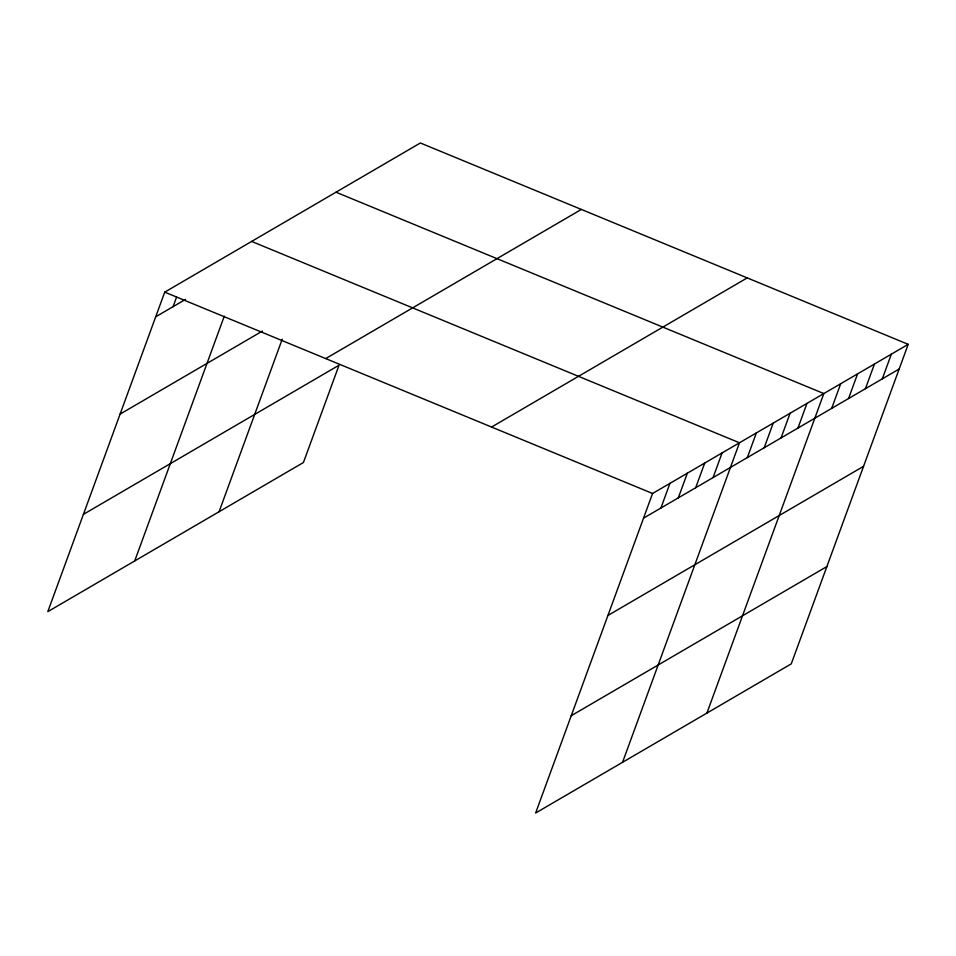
<?xml version="1.0" encoding="UTF-8"?>
<svg xmlns="http://www.w3.org/2000/svg" width="956" height="956" viewBox="0 0 956 956"><rect width="100%" height="100%" fill="white"/><g stroke="black" fill="none" stroke-linecap="round" stroke-linejoin="round"><path stroke-width="1.43" d="M908.2 344.339L652.566 493.487L535.635 813.018L791.269 663.858L908.2 344.339L420.365 142.982L164.731 292.142L47.8 611.661L303.434 462.513L339.045 365.204L83.411 514.352M173.084 306.661L176.597 297.065M134.712 560.945L224.302 316.137M219.079 511.723L282.199 339.237M660.919 508.018L669.941 483.354M678.306 497.873L687.328 473.208M695.681 487.727L704.715 463.062M713.068 477.582L722.091 452.917M622.547 762.302L739.478 442.783L251.643 241.426M747.329 457.601L756.351 432.937M764.202 447.755L773.225 423.09M781.064 437.908L790.098 413.243M797.937 428.073L806.972 403.408M706.914 713.08L823.845 393.561L336.01 192.204M831.684 408.379L840.706 383.715M848.558 398.533L857.58 373.868M865.431 388.698L874.453 364.033M882.304 378.851L891.327 354.186M155.697 316.806L185.5 299.419M120.098 414.103L262.446 331.051M325.709 358.584L581.356 209.436M491.575 427.045L747.21 277.897M643.531 518.152L899.178 369.004M607.932 615.461L863.567 466.313M571.246 715.709L826.88 566.561M164.731 292.142L652.566 493.487"/></g></svg>
